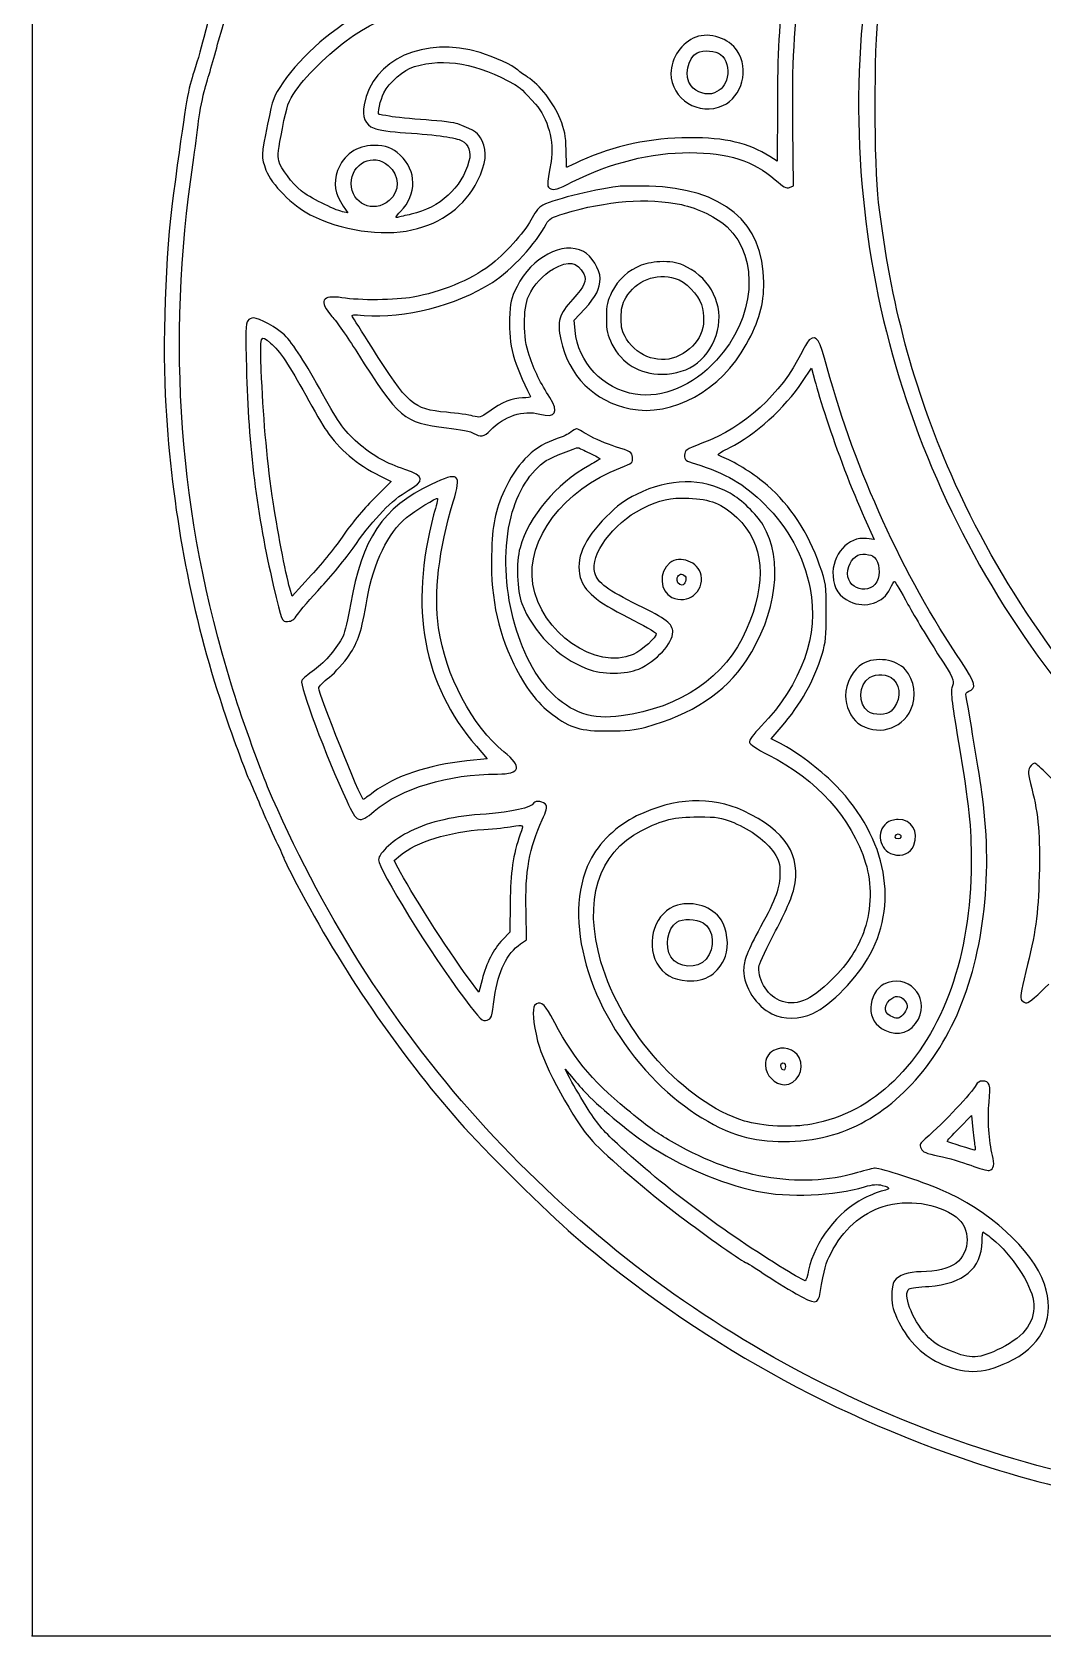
# Model space of a CAD drawing. Header units: centimetres. Extents: x 0 to 28, y 0 to 23.5.
# Drawn here: x 0 to 9.13, y 0 to 14.48 of the extents above; entities that cross this region are included whole.
import ezdxf

# ---------------------------------------------------------------- set-up
doc = ezdxf.new("R2010")
doc.units = ezdxf.units.CM
doc.header["$MEASUREMENT"] = 0
doc.layers.add('Crescent FINAL v2_Sketch1', color=7, linetype='Continuous')

msp = doc.modelspace()

# ---------------------------------------------------------------- linework, layer by layer
at = {"layer": 'Crescent FINAL v2_Sketch1'}
for p, q in [((0, 23.5), (0, 0)), ((6.73, 13.809), (6.728, 13.315)), ((6.876, 13.092), (6.869, 13.624)), ((6.728, 13.315), (6.663, 13.356)), ((6.84, 13.079), (6.876, 13.092)), ((2.809, 12.909), (2.85, 12.848)), ((2.85, 12.848), (2.804, 12.858)), ((4.896, 11.88), (4.99, 11.982)), ((4.903, 11.787), (4.896, 11.88)), ((6.958, 11.327), (7.037, 11.445)), ((7.037, 11.445), (7.068, 11.332)), ((3.139, 10.474), (3.241, 10.423)), ((3.241, 10.423), (3.082, 10.264)), ((7.517, 10.092), (7.603, 9.9)), ((7.603, 9.9), (7.535, 9.908)), ((2.524, 9.579), (2.348, 9.387)), ((2.348, 9.387), (2.327, 9.459)), ((6.673, 8.099), (6.763, 8.204)), ((4.012, 8.033), (4.109, 7.92)), ((6.733, 8.071), (6.673, 8.099)), ((4.109, 7.92), (3.925, 7.9)), ((3.27, 7.001), (3.326, 7.049)), ((3.306, 6.933), (3.27, 7.001)), ((4.317, 6.621), (4.315, 6.355)), ((4.465, 6.286), (4.46, 6.545)), ((4.315, 6.355), (4.248, 6.285)), ((4.41, 6.248), (4.465, 6.286)), ((4.035, 5.811), (3.94, 5.938)), ((4.064, 5.925), (4.035, 5.811)), ((4.814, 5.117), (4.87, 5.051)), ((4.852, 5.043), (4.814, 5.117)), ((8.37, 4.585), (8.484, 4.7)), ((8.484, 4.7), (8.495, 4.572)), ((0, 0), (28, 0))]:
    msp.add_line(p, q, dxfattribs=at)
for points, degree in [([(9.123, 18.847), (7.662, 16.87), (7.134, 14.377), (7.665, 11.982)], 3), ([(3.585, 18.412), (2.637, 17.254), (1.94, 15.888), (1.551, 14.433)], 3), ([(1.684, 14.401), (2.015, 15.587), (2.45, 16.547), (3.087, 17.502)], 3), ([(6.794, 14.934), (6.746, 14.57), (6.73, 14.285), (6.73, 13.809)], 3), ([(6.869, 13.624), (6.863, 14.211), (6.879, 14.513), (6.945, 15.007)], 3), ([(3.019, 14.675), (2.739, 14.534), (2.432, 14.27), (2.265, 14.024)], 3), ([(2.901, 14.449), (3.306, 14.713), (3.579, 14.741), (4.432, 14.605)], 3), ([(7.644, 12.941), (7.603, 13.291), (7.601, 14.324), (7.644, 14.68)], 3), ([(1.551, 14.433), (1.523, 14.324), (1.479, 14.173), (1.453, 14.096)], 3), ([(1.563, 13.975), (1.584, 14.047), (1.64, 14.239), (1.684, 14.401)], 3), ([(2.381, 13.952), (2.481, 14.098), (2.734, 14.339), (2.901, 14.449)], 3), ([(4.046, 14.295), (3.539, 14.447), (3.075, 14.237), (2.998, 13.824)], 3), ([(5.992, 14.436), (5.869, 14.39), (5.769, 14.244), (5.769, 14.108)], 3), ([(6.367, 14.313), (6.294, 14.424), (6.12, 14.482), (5.992, 14.436)], 3), ([(3.452, 14.17), (3.726, 14.25), (4.018, 14.198), (4.36, 14.008)], 3), ([(4.383, 14.141), (4.346, 14.177), (4.169, 14.259), (4.046, 14.295)], 3), ([(5.951, 13.995), (5.885, 14.075), (5.918, 14.25), (6.005, 14.293)], 3), ([(6.005, 14.293), (6.066, 14.321), (6.171, 14.314), (6.217, 14.278)], 3), ([(6.217, 14.278), (6.271, 14.236), (6.295, 14.152), (6.277, 14.073)], 3), ([(6.238, 13.817), (6.412, 13.896), (6.477, 14.147), (6.367, 14.313)], 3), ([(1.453, 14.096), (1.404, 13.944), (1.384, 13.817), (1.274, 13.005)], 3), ([(3.175, 13.932), (3.224, 14.027), (3.357, 14.141), (3.452, 14.17)], 3), ([(4.474, 14.075), (4.433, 14.101), (4.392, 14.131), (4.383, 14.141)], 3), ([(4.768, 13.698), (4.711, 13.84), (4.583, 14.006), (4.474, 14.075)], 3), ([(5.769, 14.108), (5.769, 13.875), (6.021, 13.719), (6.238, 13.817)], 3), ([(6.277, 14.073), (6.261, 14.001), (6.226, 13.96), (6.161, 13.932)], 3), ([(1.504, 13.68), (1.515, 13.768), (1.541, 13.901), (1.563, 13.975)], 3), ([(2.265, 14.024), (2.179, 13.898), (2.175, 13.885), (2.127, 13.65)], 3), ([(2.26, 13.609), (2.303, 13.824), (2.312, 13.852), (2.381, 13.952)], 3), ([(3.131, 13.737), (3.115, 13.737), (3.146, 13.873), (3.175, 13.932)], 3), ([(4.36, 14.008), (4.399, 13.986), (4.437, 13.95), (4.547, 13.829)], 3), ([(6.161, 13.932), (6.095, 13.906), (5.997, 13.935), (5.951, 13.995)], 3), ([(2.998, 13.824), (2.977, 13.716), (3.008, 13.645), (3.088, 13.612)], 3), ([(4.547, 13.829), (4.656, 13.709), (4.716, 13.489), (4.686, 13.312)], 3), ([(1.454, 13.302), (1.471, 13.42), (1.494, 13.589), (1.504, 13.68)], 3), ([(2.127, 13.65), (2.068, 13.361), (2.068, 13.355), (2.112, 13.235)], 3), ([(3.088, 13.612), (3.124, 13.598), (3.242, 13.58), (3.372, 13.571)], 3), ([(3.228, 13.721), (3.18, 13.729), (3.136, 13.737), (3.131, 13.737)], 3), ([(3.557, 13.688), (3.425, 13.696), (3.277, 13.711), (3.228, 13.721)], 3), ([(3.844, 13.652), (3.82, 13.663), (3.692, 13.678), (3.557, 13.688)], 3), ([(4.063, 13.499), (4.027, 13.575), (4.012, 13.584), (3.844, 13.652)], 3), ([(4.822, 13.419), (4.819, 13.548), (4.809, 13.596), (4.768, 13.698)], 3), ([(2.227, 13.319), (2.216, 13.361), (2.224, 13.429), (2.26, 13.609)], 3), ([(3.372, 13.571), (3.667, 13.552), (3.825, 13.529), (3.881, 13.499)], 3), ([(3.881, 13.499), (3.943, 13.468), (3.968, 13.397), (3.945, 13.315)], 3), ([(4.022, 13.137), (4.1, 13.292), (4.112, 13.399), (4.063, 13.499)], 3), ([(5.933, 13.527), (5.588, 13.527), (5.255, 13.455), (4.952, 13.317)], 3), ([(6.663, 13.356), (6.466, 13.481), (6.267, 13.527), (5.933, 13.527)], 3), ([(3.085, 13.458), (2.934, 13.458), (2.809, 13.371), (2.759, 13.23)], 3), ([(2.882, 13.114), (2.882, 13.297), (3.083, 13.394), (3.216, 13.276)], 3), ([(3.323, 13.371), (3.252, 13.438), (3.197, 13.458), (3.085, 13.458)], 3), ([(3.328, 12.861), (3.477, 13.018), (3.475, 13.227), (3.323, 13.371)], 3), ([(4.827, 13.261), (4.824, 13.332), (4.822, 13.419)], 2), ([(4.878, 13.128), (5.221, 13.301), (5.59, 13.393), (5.938, 13.393)], 3), ([(5.938, 13.393), (6.287, 13.391), (6.512, 13.319), (6.709, 13.148)], 3), ([(1.801, 8.584), (1.326, 10.12), (1.213, 11.664), (1.454, 13.302)], 3), ([(2.112, 13.235), (2.16, 13.107), (2.352, 12.914), (2.512, 12.831)], 3), ([(2.43, 13.046), (2.347, 13.115), (2.247, 13.248), (2.227, 13.319)], 3), ([(2.759, 13.23), (2.719, 13.115), (2.734, 13.02), (2.809, 12.909)], 3), ([(3.216, 13.276), (3.321, 13.186), (3.324, 13.043), (3.224, 12.959)], 3), ([(3.945, 13.315), (3.879, 13.074), (3.68, 12.894), (3.423, 12.836)], 3), ([(4.686, 13.312), (4.647, 13.076), (4.647, 13.086), (4.683, 13.066)], 3), ([(4.952, 13.317), (4.885, 13.286), (4.829, 13.261), (4.827, 13.261)], 3), ([(2.804, 12.858), (2.727, 12.876), (2.499, 12.991), (2.43, 13.046)], 3), ([(3.224, 12.959), (3.082, 12.84), (2.882, 12.93), (2.882, 13.114)], 3), ([(3.429, 12.694), (3.7, 12.754), (3.912, 12.912), (4.022, 13.137)], 3), ([(5.293, 13.087), (5.045, 13.056), (4.678, 12.961), (4.593, 12.907)], 3), ([(4.683, 13.066), (4.712, 13.051), (4.743, 13.061), (4.878, 13.128)], 3), ([(5.572, 13.089), (5.45, 13.092), (5.324, 13.091), (5.293, 13.087)], 3), ([(6.607, 12.22), (6.607, 12.764), (6.24, 13.071), (5.572, 13.089)], 3), ([(6.709, 13.148), (6.786, 13.079), (6.809, 13.068), (6.84, 13.079)], 3), ([(1.274, 13.005), (1.205, 12.492), (1.174, 11.632), (1.207, 11.104)], 3), ([(4.593, 12.907), (4.573, 12.895), (4.533, 12.84), (4.504, 12.784)], 3), ([(4.807, 12.843), (5.186, 12.958), (5.557, 12.987), (5.864, 12.923)], 3), ([(5.864, 12.923), (6.008, 12.892), (6.192, 12.804), (6.276, 12.722)], 3), ([(8.298, 10.489), (7.957, 11.268), (7.755, 12.026), (7.644, 12.941)], 3), ([(2.512, 12.831), (2.785, 12.69), (3.16, 12.635), (3.429, 12.694)], 3), ([(3.3, 12.807), (3.275, 12.8), (3.282, 12.813), (3.328, 12.861)], 3), ([(3.423, 12.836), (3.374, 12.825), (3.318, 12.812), (3.3, 12.807)], 3), ([(4.504, 12.784), (4.442, 12.669), (4.26, 12.467), (4.133, 12.372)], 3), ([(4.156, 12.221), (4.33, 12.333), (4.553, 12.574), (4.643, 12.748)], 3), ([(4.643, 12.748), (4.666, 12.794), (4.688, 12.807), (4.807, 12.843)], 3), ([(6.276, 12.722), (6.573, 12.436), (6.53, 11.898), (6.179, 11.518)], 3), ([(4.978, 12.5), (4.794, 12.597), (4.509, 12.446), (4.379, 12.184)], 3), ([(5.129, 12.257), (5.129, 12.338), (5.052, 12.462), (4.978, 12.5)], 3), ([(4.133, 12.372), (3.954, 12.241), (3.687, 12.131), (3.441, 12.088)], 3), ([(4.484, 12.098), (4.532, 12.202), (4.611, 12.287), (4.709, 12.344)], 3), ([(4.709, 12.344), (4.845, 12.421), (4.922, 12.408), (4.981, 12.297)], 3), ([(5.501, 12.375), (5.385, 12.331), (5.291, 12.246), (5.236, 12.136)], 3), ([(5.697, 12.408), (5.623, 12.407), (5.551, 12.395), (5.501, 12.375)], 3), ([(5.913, 12.359), (5.829, 12.4), (5.793, 12.408), (5.697, 12.408)], 3), ([(6.189, 11.785), (6.246, 12.01), (6.131, 12.249), (5.913, 12.359)], 3), ([(3, 11.923), (3.361, 11.892), (3.828, 12.011), (4.156, 12.221)], 3), ([(4.379, 12.184), (4.322, 12.069), (4.317, 12.046), (4.312, 11.892)], 3), ([(4.981, 12.297), (5.011, 12.238), (4.99, 12.188), (4.883, 12.07)], 3), ([(4.99, 11.982), (5.094, 12.095), (5.129, 12.164), (5.129, 12.257)], 3), ([(5.362, 12.082), (5.454, 12.239), (5.633, 12.31), (5.808, 12.257)], 3), ([(5.808, 12.257), (5.897, 12.231), (6.018, 12.11), (6.044, 12.021)], 3), ([(6.448, 11.659), (6.566, 11.873), (6.609, 12.024), (6.607, 12.22)], 3), ([(2.798, 12.082), (2.616, 12.11), (2.585, 12.052), (2.708, 11.914)], 3), ([(3.441, 12.088), (3.28, 12.059), (2.96, 12.056), (2.798, 12.082)], 3), ([(4.488, 11.563), (4.433, 11.721), (4.432, 11.985), (4.484, 12.098)], 3), ([(4.883, 12.07), (4.757, 11.931), (4.739, 11.87), (4.773, 11.706)], 3), ([(5.236, 12.136), (5.193, 12.051), (5.186, 12.021), (5.186, 11.9)], 3), ([(5.319, 11.898), (5.319, 11.988), (5.327, 12.023), (5.362, 12.082)], 3), ([(6.044, 12.021), (6.103, 11.821), (6.031, 11.655), (5.844, 11.56)], 3), ([(1.947, 11.875), (1.93, 11.855), (1.927, 11.76), (1.935, 11.444)], 3), ([(1.999, 11.9), (1.981, 11.9), (1.958, 11.888), (1.947, 11.875)], 3), ([(2.28, 11.746), (2.219, 11.806), (2.048, 11.9), (1.999, 11.9)], 3), ([(2.708, 11.914), (2.747, 11.87), (2.849, 11.726), (2.932, 11.593)], 3), ([(2.893, 11.911), (2.882, 11.931), (2.9, 11.933), (3, 11.923)], 3), ([(3.067, 11.636), (2.978, 11.775), (2.9, 11.9), (2.893, 11.911)], 3), ([(4.312, 11.892), (4.302, 11.657), (4.348, 11.49), (4.502, 11.191)], 3), ([(5.186, 11.9), (5.186, 11.778), (5.193, 11.749), (5.236, 11.664)], 3), ([(5.368, 11.709), (5.326, 11.777), (5.319, 11.805), (5.319, 11.898)], 3), ([(7.665, 11.982), (7.913, 10.868), (8.405, 9.78), (9.082, 8.847)], 3), ([(2.622, 11.216), (2.476, 11.483), (2.353, 11.672), (2.28, 11.746)], 3), ([(5.447, 11.211), (5.155, 11.258), (4.927, 11.499), (4.903, 11.787)], 3), ([(5.687, 11.391), (5.938, 11.391), (6.125, 11.539), (6.189, 11.785)], 3), ([(2.07, 11.429), (2.058, 11.75), (2.06, 11.755), (2.153, 11.673)], 3), ([(2.153, 11.673), (2.234, 11.604), (2.325, 11.468), (2.471, 11.203)], 3), ([(2.932, 11.593), (3.313, 10.989), (3.356, 10.953), (3.741, 10.909)], 3), ([(3.741, 11.048), (3.439, 11.076), (3.397, 11.114), (3.067, 11.636)], 3), ([(4.773, 11.706), (4.845, 11.376), (5.073, 11.147), (5.4, 11.08)], 3), ([(5.236, 11.664), (5.324, 11.488), (5.485, 11.393), (5.687, 11.391)], 3), ([(5.844, 11.56), (5.68, 11.477), (5.472, 11.542), (5.368, 11.709)], 3), ([(5.4, 11.08), (5.777, 11.001), (6.225, 11.248), (6.448, 11.659)], 3), ([(6.95, 11.588), (6.76, 11.209), (6.438, 10.917), (6.048, 10.768)], 3), ([(7.022, 11.706), (7.012, 11.7), (6.979, 11.647), (6.95, 11.588)], 3), ([(7.179, 11.45), (7.109, 11.711), (7.086, 11.749), (7.022, 11.706)], 3), ([(1.935, 11.444), (1.951, 10.748), (2.032, 10.102), (2.178, 9.488)], 3), ([(4.675, 11.181), (4.594, 11.304), (4.533, 11.431), (4.488, 11.563)], 3), ([(6.179, 11.518), (5.962, 11.283), (5.695, 11.171), (5.447, 11.211)], 3), ([(8.392, 8.794), (7.859, 9.587), (7.439, 10.509), (7.179, 11.45)], 3), ([(2.168, 10.294), (2.119, 10.642), (2.084, 11.034), (2.07, 11.429)], 3), ([(6.299, 10.73), (6.528, 10.843), (6.796, 11.084), (6.958, 11.327)], 3), ([(7.068, 11.332), (7.084, 11.27), (7.132, 11.116), (7.173, 10.989)], 3), ([(2.471, 11.203), (2.545, 11.068), (2.629, 10.924), (2.657, 10.883)], 3), ([(2.967, 10.751), (2.827, 10.868), (2.77, 10.947), (2.622, 11.216)], 3), ([(4.428, 11.178), (4.338, 11.178), (4.241, 11.137), (4.125, 11.053)], 3), ([(4.502, 11.191), (4.506, 11.183), (4.473, 11.178), (4.428, 11.178)], 3), ([(4.584, 11.032), (4.727, 10.993), (4.761, 11.048), (4.675, 11.181)], 3), ([(1.207, 11.104), (1.262, 10.181), (1.427, 9.293), (1.694, 8.466)], 3), ([(3.981, 11.014), (3.946, 11.024), (3.838, 11.039), (3.741, 11.048)], 3), ([(4.125, 11.053), (4.05, 11.001), (4.041, 10.997), (3.981, 11.014)], 3), ([(4.136, 10.883), (4.264, 11.016), (4.433, 11.071), (4.584, 11.032)], 3), ([(2.657, 10.883), (2.773, 10.714), (2.934, 10.578), (3.139, 10.474)], 3), ([(3.741, 10.909), (3.864, 10.894), (3.968, 10.873), (3.99, 10.858)], 3), ([(3.99, 10.858), (4.046, 10.822), (4.084, 10.827), (4.136, 10.883)], 3), ([(4.865, 10.868), (4.844, 10.852), (4.788, 10.825), (4.742, 10.81)], 3), ([(4.916, 10.899), (4.909, 10.899), (4.886, 10.886), (4.865, 10.868)], 3), ([(5.024, 10.842), (4.971, 10.873), (4.922, 10.899), (4.916, 10.899)], 3), ([(7.173, 10.989), (7.265, 10.706), (7.403, 10.345), (7.517, 10.092)], 3), ([(3.367, 10.532), (3.201, 10.587), (3.088, 10.65), (2.967, 10.751)], 3), ([(4.742, 10.81), (4.54, 10.745), (4.394, 10.607), (4.284, 10.382)], 3), ([(4.643, 10.612), (4.688, 10.642), (4.917, 10.733), (4.932, 10.728)], 3), ([(4.932, 10.728), (4.937, 10.727), (4.983, 10.706), (5.035, 10.679)], 3), ([(5.268, 10.737), (5.188, 10.763), (5.078, 10.809), (5.024, 10.842)], 3), ([(5.421, 10.642), (5.416, 10.689), (5.409, 10.694), (5.268, 10.737)], 3), ([(6.048, 10.768), (5.9, 10.712), (5.892, 10.706), (5.892, 10.66)], 3), ([(6.195, 10.668), (6.195, 10.674), (6.241, 10.702), (6.299, 10.73)], 3), ([(4.325, 10.103), (4.381, 10.328), (4.501, 10.52), (4.643, 10.612)], 3), ([(5.035, 10.679), (5.086, 10.655), (5.129, 10.632), (5.129, 10.628)], 3), ([(5.129, 10.628), (5.129, 10.625), (5.086, 10.599), (5.035, 10.571)], 3), ([(5.314, 10.548), (5.421, 10.589), (5.426, 10.592), (5.421, 10.642)], 3), ([(5.892, 10.66), (5.892, 10.615), (5.898, 10.61), (5.99, 10.582)], 3), ([(5.99, 10.582), (6.258, 10.5), (6.433, 10.4), (6.614, 10.218)], 3), ([(6.249, 10.637), (6.22, 10.648), (6.195, 10.661), (6.195, 10.668)], 3), ([(6.64, 10.387), (6.528, 10.484), (6.356, 10.594), (6.249, 10.637)], 3), ([(3.395, 10.341), (3.549, 10.428), (3.543, 10.473), (3.367, 10.532)], 3), ([(3.803, 10.24), (3.881, 10.494), (3.853, 10.515), (3.603, 10.397)], 3), ([(5.035, 10.571), (4.725, 10.395), (4.488, 10.113), (4.406, 9.825)], 3), ([(4.522, 9.497), (4.456, 9.898), (4.798, 10.35), (5.314, 10.548)], 3), ([(12.798, 6.104), (10.805, 6.906), (9.171, 8.499), (8.298, 10.489)], 3), ([(2.327, 9.459), (2.289, 9.592), (2.211, 10.005), (2.168, 10.294)], 3), ([(3.603, 10.397), (3.167, 10.19), (2.978, 9.907), (2.875, 9.313)], 3), ([(2.929, 9.864), (3.08, 10.082), (3.254, 10.263), (3.395, 10.341)], 3), ([(4.284, 10.382), (4.189, 10.185), (4.159, 10.062), (4.15, 9.816)], 3), ([(5.457, 10.307), (5.347, 10.253), (5.288, 10.208), (5.185, 10.105)], 3), ([(6.302, 10.317), (6.049, 10.458), (5.759, 10.455), (5.457, 10.307)], 3), ([(6.6, 10.03), (6.54, 10.13), (6.405, 10.259), (6.302, 10.317)], 3), ([(7.111, 9.669), (7.01, 9.959), (6.845, 10.21), (6.64, 10.387)], 3), ([(3.082, 10.264), (2.991, 10.172), (2.875, 10.031), (2.811, 9.938)], 3), ([(3.38, 10.097), (3.459, 10.161), (3.654, 10.281), (3.662, 10.271)], 3), ([(3.662, 10.271), (3.664, 10.269), (3.649, 10.202), (3.626, 10.122)], 3), ([(3.671, 9.101), (3.626, 9.418), (3.672, 9.805), (3.803, 10.24)], 3), ([(5.081, 9.597), (5.035, 9.761), (5.245, 10.046), (5.506, 10.177)], 3), ([(5.506, 10.177), (5.674, 10.261), (5.756, 10.279), (5.929, 10.272)], 3), ([(5.929, 10.272), (6.123, 10.266), (6.231, 10.222), (6.364, 10.097)], 3), ([(6.614, 10.218), (6.83, 10.003), (6.965, 9.754), (7.025, 9.456)], 3), ([(3.026, 9.365), (3.083, 9.692), (3.216, 9.962), (3.38, 10.097)], 3), ([(3.626, 10.122), (3.403, 9.285), (3.531, 8.589), (4.012, 8.033)], 3), ([(4.686, 8.519), (4.355, 8.855), (4.191, 9.575), (4.325, 10.103)], 3), ([(5.185, 10.105), (4.981, 9.902), (4.904, 9.723), (4.95, 9.557)], 3), ([(6.364, 10.097), (6.61, 9.864), (6.64, 9.515), (6.449, 9.083)], 3), ([(6.448, 8.804), (6.727, 9.226), (6.787, 9.721), (6.6, 10.03)], 3), ([(2.811, 9.938), (2.75, 9.846), (2.621, 9.685), (2.524, 9.579)], 3), ([(2.616, 9.477), (2.716, 9.583), (2.857, 9.757), (2.929, 9.864)], 3), ([(7.535, 9.908), (7.37, 9.93), (7.219, 9.761), (7.232, 9.569)], 3), ([(4.15, 9.816), (4.133, 9.421), (4.196, 9.088), (4.35, 8.775)], 3), ([(4.406, 9.825), (4.369, 9.695), (4.378, 9.436), (4.422, 9.323)], 3), ([(6.041, 9.577), (6.018, 9.697), (5.849, 9.762), (5.759, 9.688)], 3), ([(7.366, 9.623), (7.385, 9.71), (7.437, 9.767), (7.501, 9.767)], 3), ([(7.501, 9.767), (7.534, 9.767), (7.573, 9.759), (7.59, 9.751)], 3), ([(7.59, 9.751), (7.639, 9.725), (7.663, 9.621), (7.639, 9.546)], 3), ([(5.469, 9.308), (5.204, 9.437), (5.104, 9.511), (5.081, 9.597)], 3), ([(5.759, 9.688), (5.656, 9.606), (5.667, 9.428), (5.777, 9.377)], 3), ([(5.777, 9.377), (5.921, 9.311), (6.069, 9.424), (6.041, 9.577)], 3), ([(5.826, 9.552), (5.838, 9.59), (5.867, 9.597), (5.897, 9.567)], 3), ([(5.897, 9.567), (5.915, 9.549), (5.895, 9.488), (5.87, 9.488)], 3), ([(7.171, 9.242), (7.171, 9.492), (7.17, 9.5), (7.111, 9.669)], 3), ([(7.232, 9.569), (7.24, 9.457), (7.289, 9.382), (7.383, 9.339)], 3), ([(7.639, 9.546), (7.583, 9.378), (7.332, 9.449), (7.366, 9.623)], 3), ([(2.178, 9.488), (2.26, 9.144), (2.253, 9.16), (2.307, 9.16)], 3), ([(2.396, 9.223), (2.417, 9.255), (2.517, 9.37), (2.616, 9.477)], 3), ([(5.427, 8.862), (5.093, 8.712), (4.591, 9.063), (4.522, 9.497)], 3), ([(4.95, 9.557), (4.985, 9.433), (5.093, 9.341), (5.383, 9.195)], 3), ([(5.87, 9.488), (5.838, 9.49), (5.815, 9.519), (5.826, 9.552)], 3), ([(7.025, 9.456), (7.109, 9.042), (6.95, 8.593), (6.584, 8.214)], 3), ([(7.383, 9.339), (7.526, 9.273), (7.688, 9.326), (7.749, 9.456)], 3), ([(7.749, 9.456), (7.765, 9.492), (7.781, 9.521), (7.786, 9.521)], 3), ([(7.786, 9.521), (7.791, 9.521), (7.847, 9.428), (7.909, 9.313)], 3), ([(2.875, 9.313), (2.854, 9.186), (2.823, 9.059), (2.808, 9.027)], 3), ([(2.862, 8.855), (2.949, 8.985), (2.972, 9.057), (3.026, 9.365)], 3), ([(4.422, 9.323), (4.524, 9.06), (4.748, 8.835), (5.012, 8.732)], 3), ([(5.785, 9.065), (5.785, 9.137), (5.728, 9.182), (5.469, 9.308)], 3), ([(7.909, 9.313), (7.973, 9.2), (8.093, 8.999), (8.177, 8.868)], 3), ([(2.307, 9.16), (2.345, 9.16), (2.365, 9.173), (2.396, 9.223)], 3), ([(5.383, 9.195), (5.518, 9.126), (5.631, 9.062), (5.634, 9.05)], 3), ([(7.134, 8.865), (7.166, 8.972), (7.171, 9.021), (7.171, 9.242)], 3), ([(2.808, 9.027), (2.754, 8.919), (2.649, 8.796), (2.549, 8.722)], 3), ([(4.261, 7.982), (3.976, 8.21), (3.73, 8.678), (3.671, 9.101)], 3), ([(6.449, 9.083), (6.261, 8.657), (5.859, 8.381), (5.319, 8.306)], 3), ([(5.634, 9.05), (5.642, 9.019), (5.51, 8.898), (5.427, 8.862)], 3), ([(5.478, 8.73), (5.639, 8.803), (5.785, 8.963), (5.785, 9.065)], 3), ([(2.685, 8.657), (2.739, 8.701), (2.818, 8.788), (2.862, 8.855)], 3), ([(6.763, 8.204), (6.947, 8.42), (7.055, 8.614), (7.134, 8.865)], 3), ([(8.177, 8.868), (8.324, 8.639), (8.328, 8.63), (8.31, 8.578)], 3), ([(9.082, 8.847), (10.119, 7.421), (11.572, 6.352), (13.233, 5.797)], 3), ([(2.549, 8.722), (2.493, 8.683), (2.442, 8.639), (2.435, 8.627)], 3), ([(4.35, 8.775), (4.451, 8.565), (4.556, 8.427), (4.698, 8.32)], 3), ([(5.012, 8.732), (5.144, 8.68), (5.367, 8.68), (5.478, 8.73)], 3), ([(5.542, 8.206), (5.954, 8.317), (6.259, 8.519), (6.448, 8.804)], 3), ([(7.499, 8.778), (7.416, 8.732), (7.344, 8.598), (7.344, 8.489)], 3), ([(7.888, 8.722), (7.801, 8.819), (7.617, 8.845), (7.499, 8.778)], 3), ([(7.936, 8.365), (7.988, 8.478), (7.967, 8.635), (7.888, 8.722)], 3), ([(8.457, 8.529), (8.531, 8.552), (8.518, 8.606), (8.392, 8.794)], 3), ([(2.127, 7.667), (2.055, 7.835), (1.876, 8.338), (1.801, 8.584)], 3), ([(2.435, 8.627), (2.412, 8.588), (2.654, 7.941), (2.841, 7.541)], 3), ([(2.991, 7.553), (2.97, 7.553), (2.585, 8.511), (2.588, 8.558)], 3), ([(2.588, 8.558), (2.588, 8.57), (2.632, 8.614), (2.685, 8.657)], 3), ([(7.549, 8.347), (7.455, 8.409), (7.462, 8.591), (7.562, 8.653)], 3), ([(7.562, 8.653), (7.627, 8.694), (7.724, 8.686), (7.778, 8.635)], 3), ([(7.778, 8.635), (7.852, 8.566), (7.842, 8.427), (7.757, 8.35)], 3), ([(8.31, 8.578), (8.292, 8.532), (8.3, 8.458), (8.365, 8.066)], 3), ([(1.694, 8.466), (1.774, 8.217), (1.909, 7.843), (1.96, 7.731)], 3), ([(5.319, 8.306), (5.058, 8.269), (4.866, 8.335), (4.686, 8.519)], 3), ([(7.344, 8.489), (7.344, 8.399), (7.396, 8.286), (7.457, 8.242)], 3), ([(8.433, 8.483), (8.426, 8.507), (8.433, 8.52), (8.457, 8.529)], 3), ([(8.582, 7.577), (8.557, 7.763), (8.451, 8.406), (8.433, 8.483)], 3), ([(4.698, 8.32), (4.863, 8.196), (4.952, 8.169), (5.203, 8.171)], 3), ([(7.457, 8.242), (7.626, 8.122), (7.85, 8.179), (7.936, 8.365)], 3), ([(7.757, 8.35), (7.714, 8.312), (7.603, 8.31), (7.549, 8.347)], 3), ([(5.203, 8.171), (5.365, 8.171), (5.446, 8.179), (5.542, 8.206)], 3), ([(6.584, 8.214), (6.513, 8.14), (6.472, 8.086), (6.477, 8.068)], 3), ([(4.204, 7.782), (4.412, 7.782), (4.43, 7.846), (4.261, 7.982)], 3), ([(6.477, 8.068), (6.481, 8.05), (6.545, 8.007), (6.648, 7.955)], 3), ([(7.217, 7.718), (7.079, 7.851), (6.861, 8.01), (6.733, 8.071)], 3), ([(8.365, 8.066), (8.464, 7.476), (8.479, 7.326), (8.479, 6.978)], 3), ([(3.925, 7.9), (3.575, 7.864), (3.275, 7.763), (3.083, 7.617)], 3), ([(6.648, 7.955), (7.089, 7.731), (7.399, 7.387), (7.526, 6.978)], 3), ([(9.01, 7.845), (8.99, 7.812), (8.992, 7.789), (9.027, 7.651)], 3), ([(9.054, 7.881), (9.043, 7.881), (9.023, 7.864), (9.01, 7.845)], 3), ([(9.345, 7.599), (9.196, 7.754), (9.064, 7.881), (9.054, 7.881)], 3), ([(1.96, 7.731), (1.978, 7.692), (2.024, 7.585), (2.061, 7.495)], 3), ([(3.088, 7.446), (3.329, 7.653), (3.759, 7.782), (4.204, 7.782)], 3), ([(7.568, 6.155), (7.836, 6.647), (7.699, 7.254), (7.217, 7.718)], 3), ([(4.025, 4.665), (3.233, 5.55), (2.603, 6.547), (2.127, 7.667)], 3), ([(2.841, 7.541), (2.934, 7.338), (2.954, 7.331), (3.088, 7.446)], 3), ([(3.083, 7.617), (3.036, 7.582), (2.995, 7.553), (2.991, 7.553)], 3), ([(4.642, 7.502), (4.622, 7.533), (4.547, 7.546), (4.532, 7.521)], 3), ([(6.423, 7.449), (6.135, 7.585), (5.803, 7.569), (5.459, 7.403)], 3), ([(8.328, 5.556), (8.587, 6.106), (8.679, 6.839), (8.582, 7.577)], 3), ([(9.027, 7.651), (9.087, 7.413), (9.104, 7.223), (9.094, 6.865)], 3), ([(2.061, 7.495), (2.099, 7.405), (2.161, 7.262), (2.202, 7.179)], 3), ([(4.1, 7.421), (3.815, 7.403), (3.598, 7.354), (3.416, 7.266)], 3), ([(4.532, 7.521), (4.504, 7.477), (4.335, 7.438), (4.1, 7.421)], 3), ([(4.607, 7.367), (4.643, 7.448), (4.653, 7.484), (4.642, 7.502)], 3), ([(5.459, 7.403), (5.285, 7.321), (5.114, 7.157), (5.035, 6.995)], 3), ([(5.501, 7.27), (5.698, 7.372), (5.797, 7.395), (6.015, 7.395)], 3), ([(6.015, 7.395), (6.19, 7.395), (6.212, 7.392), (6.335, 7.343)], 3), ([(6.878, 6.742), (6.95, 7.049), (6.807, 7.269), (6.423, 7.449)], 3), ([(3.416, 7.266), (3.272, 7.197), (3.128, 7.067), (3.128, 7.008)], 3), ([(3.326, 7.049), (3.466, 7.169), (3.769, 7.262), (4.079, 7.282)], 3), ([(4.079, 7.282), (4.182, 7.289), (4.297, 7.3), (4.333, 7.307)], 3), ([(4.333, 7.307), (4.442, 7.328), (4.44, 7.33), (4.407, 7.238)], 3), ([(4.46, 6.545), (4.451, 6.903), (4.489, 7.115), (4.607, 7.367)], 3), ([(5.137, 6.086), (4.976, 6.639), (5.109, 7.067), (5.501, 7.27)], 3), ([(6.335, 7.343), (6.494, 7.277), (6.628, 7.177), (6.7, 7.07)], 3), ([(7.716, 7.339), (7.617, 7.262), (7.65, 7.095), (7.772, 7.057)], 3), ([(7.819, 7.372), (7.783, 7.372), (7.74, 7.359), (7.716, 7.339)], 3), ([(7.803, 7.2), (7.785, 7.211), (7.796, 7.241), (7.819, 7.241)], 3), ([(7.962, 7.139), (8.011, 7.259), (7.942, 7.372), (7.819, 7.372)], 3), ([(7.819, 7.241), (7.827, 7.241), (7.837, 7.234), (7.844, 7.226)], 3), ([(2.202, 7.179), (2.242, 7.097), (2.275, 7.024), (2.273, 7.019)], 3), ([(4.407, 7.238), (4.343, 7.052), (4.32, 6.895), (4.317, 6.621)], 3), ([(7.772, 7.057), (7.859, 7.033), (7.931, 7.064), (7.962, 7.139)], 3), ([(7.844, 7.226), (7.855, 7.206), (7.824, 7.187), (7.803, 7.2)], 3), ([(2.273, 7.019), (2.273, 7.015), (2.325, 6.91), (2.391, 6.785)], 3), ([(3.128, 7.008), (3.128, 6.923), (3.603, 6.153), (3.904, 5.755)], 3), ([(5.035, 6.995), (4.783, 6.478), (5.019, 5.656), (5.592, 5.051)], 3), ([(6.7, 7.07), (6.746, 7.001), (6.753, 6.977), (6.753, 6.887)], 3), ([(7.526, 6.978), (7.583, 6.796), (7.58, 6.559), (7.517, 6.38)], 3), ([(8.479, 6.978), (8.477, 6.144), (8.231, 5.448), (7.78, 5.01)], 3), ([(3.94, 5.938), (3.748, 6.201), (3.407, 6.736), (3.306, 6.933)], 3), ([(6.753, 6.887), (6.753, 6.759), (6.717, 6.655), (6.577, 6.401)], 3), ([(9.094, 6.865), (9.084, 6.508), (9.061, 6.344), (8.974, 5.998)], 3), ([(2.391, 6.785), (2.795, 6.017), (3.31, 5.264), (3.859, 4.639)], 3), ([(6.714, 6.365), (6.802, 6.534), (6.86, 6.668), (6.878, 6.742)], 3), ([(5.828, 6.598), (5.631, 6.544), (5.534, 6.268), (5.642, 6.073)], 3), ([(6.223, 6.465), (6.143, 6.583), (5.974, 6.639), (5.828, 6.598)], 3), ([(5.769, 6.13), (5.708, 6.227), (5.736, 6.385), (5.821, 6.444)], 3), ([(5.821, 6.444), (5.872, 6.48), (5.995, 6.477), (6.059, 6.437)], 3), ([(6.059, 6.437), (6.157, 6.378), (6.172, 6.211), (6.087, 6.111)], 3), ([(6.261, 6.137), (6.295, 6.226), (6.276, 6.39), (6.223, 6.465)], 3), ([(6.577, 6.401), (6.458, 6.181), (6.425, 6.098), (6.425, 6.012)], 3), ([(7.517, 6.38), (7.46, 6.212), (7.37, 6.073), (7.222, 5.927)], 3), ([(4.248, 6.285), (4.166, 6.199), (4.102, 6.076), (4.064, 5.925)], 3), ([(4.176, 5.768), (4.207, 5.999), (4.289, 6.165), (4.41, 6.248)], 3), ([(6.566, 6.055), (6.573, 6.08), (6.638, 6.219), (6.714, 6.365)], 3), ([(6.433, 4.649), (5.89, 4.818), (5.323, 5.448), (5.137, 6.086)], 3), ([(6.087, 6.111), (6.008, 6.017), (5.831, 6.029), (5.769, 6.13)], 3), ([(5.916, 5.915), (6.085, 5.906), (6.197, 5.978), (6.261, 6.137)], 3), ([(7.05, 5.62), (7.217, 5.699), (7.452, 5.94), (7.568, 6.155)], 3), ([(5.642, 6.073), (5.697, 5.973), (5.787, 5.922), (5.916, 5.915)], 3), ([(6.425, 6.012), (6.425, 5.86), (6.538, 5.686), (6.681, 5.617)], 3), ([(6.748, 5.738), (6.635, 5.784), (6.541, 5.948), (6.566, 6.055)], 3), ([(8.974, 5.998), (8.927, 5.809), (8.918, 5.76), (8.935, 5.74)], 3), ([(7.222, 5.927), (7.027, 5.732), (6.891, 5.678), (6.748, 5.738)], 3), ([(7.691, 5.884), (7.626, 5.853), (7.573, 5.758), (7.573, 5.673)], 3), ([(8.003, 5.569), (8.11, 5.776), (7.9, 5.988), (7.691, 5.884)], 3), ([(8.982, 5.715), (8.997, 5.715), (9.086, 5.791), (9.181, 5.884)], 3), ([(3.904, 5.755), (4.05, 5.561), (4.066, 5.545), (4.11, 5.56)], 3), ([(4.11, 5.56), (4.148, 5.571), (4.15, 5.578), (4.176, 5.768)], 3), ([(4.538, 5.691), (4.514, 5.661), (4.524, 5.54), (4.565, 5.371)], 3), ([(4.684, 5.601), (4.625, 5.712), (4.579, 5.742), (4.538, 5.691)], 3), ([(7.573, 5.673), (7.573, 5.578), (7.616, 5.509), (7.699, 5.468)], 3), ([(7.775, 5.586), (7.693, 5.617), (7.681, 5.678), (7.745, 5.742)], 3), ([(7.745, 5.742), (7.79, 5.786), (7.842, 5.784), (7.882, 5.735)], 3), ([(7.882, 5.735), (7.913, 5.696), (7.906, 5.653), (7.862, 5.609)], 3), ([(8.935, 5.74), (8.946, 5.727), (8.968, 5.715), (8.982, 5.715)], 3), ([(5.367, 4.757), (5.052, 5.015), (4.871, 5.238), (4.684, 5.601)], 3), ([(6.681, 5.617), (6.787, 5.564), (6.933, 5.566), (7.05, 5.62)], 3), ([(7.184, 4.511), (7.657, 4.633), (8.07, 5.012), (8.328, 5.556)], 3), ([(7.699, 5.468), (7.821, 5.409), (7.942, 5.45), (8.003, 5.569)], 3), ([(7.862, 5.609), (7.826, 5.573), (7.814, 5.571), (7.775, 5.586)], 3), ([(4.565, 5.371), (4.619, 5.148), (4.894, 4.647), (5.063, 4.464)], 3), ([(6.696, 5.286), (6.643, 5.254), (6.623, 5.218), (6.622, 5.153)], 3), ([(6.925, 5.222), (6.886, 5.299), (6.773, 5.33), (6.696, 5.286)], 3), ([(6.792, 4.977), (6.907, 4.977), (6.981, 5.115), (6.925, 5.222)], 3), ([(6.622, 5.153), (6.622, 5.064), (6.707, 4.977), (6.792, 4.977)], 3), ([(6.787, 5.108), (6.769, 5.108), (6.751, 5.151), (6.764, 5.164)], 3), ([(6.764, 5.164), (6.784, 5.184), (6.802, 5.172), (6.802, 5.141)], 3), ([(6.802, 5.141), (6.802, 5.123), (6.796, 5.108), (6.787, 5.108)], 3), ([(5.004, 4.782), (4.94, 4.885), (4.871, 5.002), (4.852, 5.043)], 3), ([(4.87, 5.051), (4.899, 5.015), (4.953, 4.953), (4.99, 4.913)], 3), ([(5.592, 5.051), (5.839, 4.789), (6.146, 4.587), (6.41, 4.511)], 3), ([(7.78, 5.01), (7.57, 4.805), (7.321, 4.674), (7.04, 4.621)], 3), ([(8.525, 4.977), (8.482, 4.897), (8.242, 4.643), (8.065, 4.488)], 3), ([(8.58, 5.01), (8.559, 5.01), (8.534, 4.995), (8.525, 4.977)], 3), ([(8.641, 4.82), (8.657, 4.979), (8.648, 5.01), (8.58, 5.01)], 3), ([(4.99, 4.913), (5.091, 4.802), (5.391, 4.549), (5.551, 4.442)], 3), ([(5.285, 4.442), (5.15, 4.567), (5.098, 4.629), (5.004, 4.782)], 3), ([(8.672, 4.339), (8.639, 4.462), (8.626, 4.669), (8.641, 4.82)], 3), ([(3.859, 4.639), (4.069, 4.401), (4.665, 3.811), (4.888, 3.619)], 3), ([(9.919, 1.345), (7.632, 1.773), (5.582, 2.93), (4.025, 4.665)], 3), ([(5.746, 4.48), (5.616, 4.557), (5.565, 4.595), (5.367, 4.757)], 3), ([(7.04, 4.621), (6.864, 4.587), (6.591, 4.6), (6.433, 4.649)], 3), ([(6.41, 4.511), (6.628, 4.449), (6.945, 4.449), (7.184, 4.511)], 3), ([(8.264, 4.464), (8.259, 4.467), (8.306, 4.521), (8.37, 4.585)], 3), ([(8.495, 4.572), (8.502, 4.501), (8.51, 4.431), (8.515, 4.416)], 3), ([(5.063, 4.464), (5.185, 4.332), (5.573, 3.999), (5.849, 3.791)], 3), ([(6.794, 3.312), (6.262, 3.635), (5.715, 4.045), (5.285, 4.442)], 3), ([(5.551, 4.442), (5.847, 4.244), (6.215, 4.085), (6.54, 4.016)], 3), ([(7.453, 4.183), (6.925, 4.029), (6.32, 4.136), (5.746, 4.48)], 3), ([(8.065, 4.488), (8.016, 4.446), (8.011, 4.436), (8.028, 4.401)], 3), ([(8.028, 4.401), (8.042, 4.369), (8.069, 4.357), (8.19, 4.332)], 3), ([(8.511, 4.387), (8.5, 4.387), (8.272, 4.457), (8.264, 4.464)], 3), ([(8.515, 4.416), (8.518, 4.4), (8.516, 4.387), (8.511, 4.387)], 3), ([(7.614, 4.223), (7.601, 4.223), (7.529, 4.205), (7.453, 4.183)], 3), ([(8.2, 4.032), (8.032, 4.103), (7.663, 4.223), (7.614, 4.223)], 3), ([(8.19, 4.332), (8.27, 4.316), (8.398, 4.278), (8.475, 4.249)], 3), ([(8.475, 4.249), (8.551, 4.219), (8.626, 4.198), (8.643, 4.203)], 3), ([(8.643, 4.203), (8.684, 4.213), (8.694, 4.26), (8.672, 4.339)], 3), ([(6.54, 4.016), (6.828, 3.955), (7.245, 3.972), (7.517, 4.055)], 3), ([(7.517, 4.055), (7.591, 4.077), (7.629, 4.08), (7.677, 4.068)], 3), ([(7.677, 4.068), (7.752, 4.049), (7.754, 4.032), (7.681, 4.019)], 3), ([(7.508, 3.95), (7.275, 3.834), (7.066, 3.56), (7.012, 3.302)], 3), ([(7.681, 4.019), (7.65, 4.013), (7.572, 3.981), (7.508, 3.95)], 3), ([(7.686, 3.878), (7.901, 3.947), (8.172, 3.908), (8.343, 3.783)], 3), ([(9.141, 3.176), (9.03, 3.491), (8.638, 3.847), (8.2, 4.032)], 3), ([(5.849, 3.791), (6.082, 3.614), (6.43, 3.37), (6.448, 3.37)], 3), ([(7.214, 3.457), (7.319, 3.665), (7.485, 3.812), (7.686, 3.878)], 3), ([(8.343, 3.783), (8.477, 3.685), (8.475, 3.466), (8.341, 3.363)], 3), ([(8.579, 3.561), (8.58, 3.609), (8.584, 3.648), (8.587, 3.648)], 3), ([(8.587, 3.648), (8.59, 3.648), (8.626, 3.621), (8.667, 3.588)], 3), ([(4.888, 3.619), (6.018, 2.654), (7.255, 1.964), (8.648, 1.522)], 3), ([(8.098, 3.156), (8.41, 3.179), (8.571, 3.315), (8.579, 3.561)], 3), ([(8.667, 3.588), (8.849, 3.438), (9.018, 3.184), (9.041, 3.023)], 3), ([(6.448, 3.37), (6.454, 3.37), (6.523, 3.327), (6.602, 3.273)], 3), ([(7.117, 3.101), (7.153, 3.314), (7.166, 3.365), (7.214, 3.457)], 3), ([(8.341, 3.363), (8.279, 3.317), (8.159, 3.288), (8.028, 3.288)], 3), ([(6.602, 3.273), (6.681, 3.22), (6.814, 3.138), (6.899, 3.089)], 3), ([(6.981, 3.206), (6.976, 3.206), (6.891, 3.253), (6.794, 3.312)], 3), ([(7.012, 3.302), (7.002, 3.25), (6.988, 3.206), (6.981, 3.206)], 3), ([(7.788, 3.207), (7.77, 3.179), (7.762, 3.133), (7.763, 3.063)], 3), ([(8.028, 3.288), (7.914, 3.288), (7.821, 3.256), (7.788, 3.207)], 3), ([(6.899, 3.089), (7.071, 2.992), (7.097, 2.992), (7.117, 3.101)], 3), ([(7.763, 3.063), (7.763, 2.979), (7.775, 2.938), (7.827, 2.833)], 3), ([(8.075, 2.715), (7.942, 2.863), (7.857, 3.094), (7.921, 3.133)], 3), ([(7.921, 3.133), (7.932, 3.14), (8.011, 3.151), (8.098, 3.156)], 3), ([(8.858, 2.495), (9.138, 2.643), (9.241, 2.892), (9.141, 3.176)], 3), ([(9.041, 3.023), (9.068, 2.85), (8.969, 2.707), (8.749, 2.599)], 3), ([(7.827, 2.833), (7.918, 2.651), (8.049, 2.523), (8.221, 2.451)], 3), ([(8.292, 2.574), (8.177, 2.622), (8.133, 2.651), (8.075, 2.715)], 3), ([(8.221, 2.451), (8.448, 2.356), (8.612, 2.367), (8.858, 2.495)], 3), ([(8.749, 2.599), (8.552, 2.5), (8.474, 2.497), (8.292, 2.574)], 3), ([(8.648, 1.522), (9.11, 1.375), (9.558, 1.268), (10.116, 1.168)], 3)]:
    msp.add_open_spline(points, degree=degree, dxfattribs=at)
msp.add_point((0, 0), dxfattribs=at)

doc.saveas('drawing.dxf')
